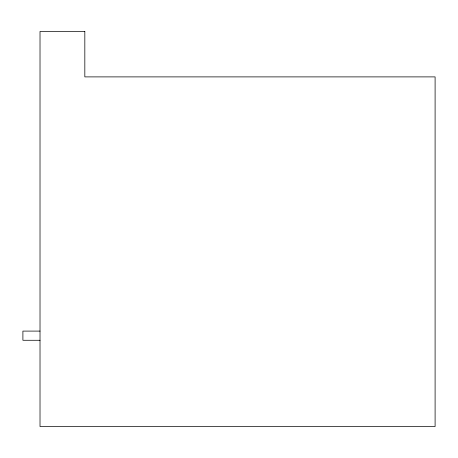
<?xml version="1.0" encoding="UTF-8"?>
<svg xmlns="http://www.w3.org/2000/svg" width="458" height="458" viewBox="0 0 458 458"><rect width="100%" height="100%" fill="white"/><g stroke="black" fill="none" stroke-linecap="round" stroke-linejoin="round"><path stroke-width="0.69" d="M40.018 331.094L22.9 331.094L22.9 340.277L40.018 340.277M84.827 31.459L40.018 31.459L40.018 426.541L435.1 426.541L435.1 76.892L84.827 76.892L84.827 31.459"/></g></svg>
